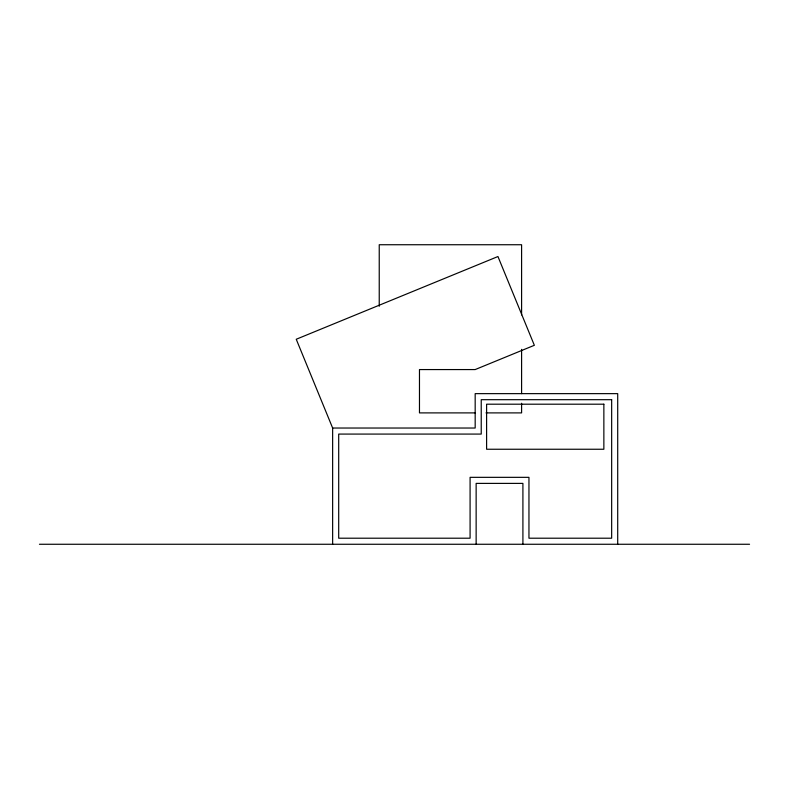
<?xml version="1.0" encoding="UTF-8"?>
<svg xmlns="http://www.w3.org/2000/svg" width="789" height="789" viewBox="0 0 789 789"><rect width="100%" height="100%" fill="white"/><g stroke="black" fill="none" stroke-linecap="round" stroke-linejoin="round"><path stroke-width="1.18" d="M475.175 412.894L419.472 412.894L419.472 369.568L475.175 369.568L534.35 345.296L497.948 256.533L296.24 339.26L332.642 428.032L332.642 544.262M486.004 412.894L521.598 412.894L521.598 403.268M332.642 428.032L475.175 428.032L475.175 393.642L617.708 393.642L617.708 544.262M39.45 544.262L749.55 544.262M522.91 544.262L522.91 483.391L476.142 483.391L476.142 544.262M521.598 314.88L521.598 244.738L379.233 244.738L379.233 306.25M521.598 349.34L521.598 393.642M611.662 399.688L481.231 399.688L481.231 434.078L338.698 434.078L338.698 538.206L470.086 538.206L470.086 477.335L528.955 477.335L528.955 538.206L611.662 538.206L611.662 399.688M603.861 404.195L486.606 404.195L486.606 449.247L603.861 449.247L603.861 404.195"/></g></svg>
